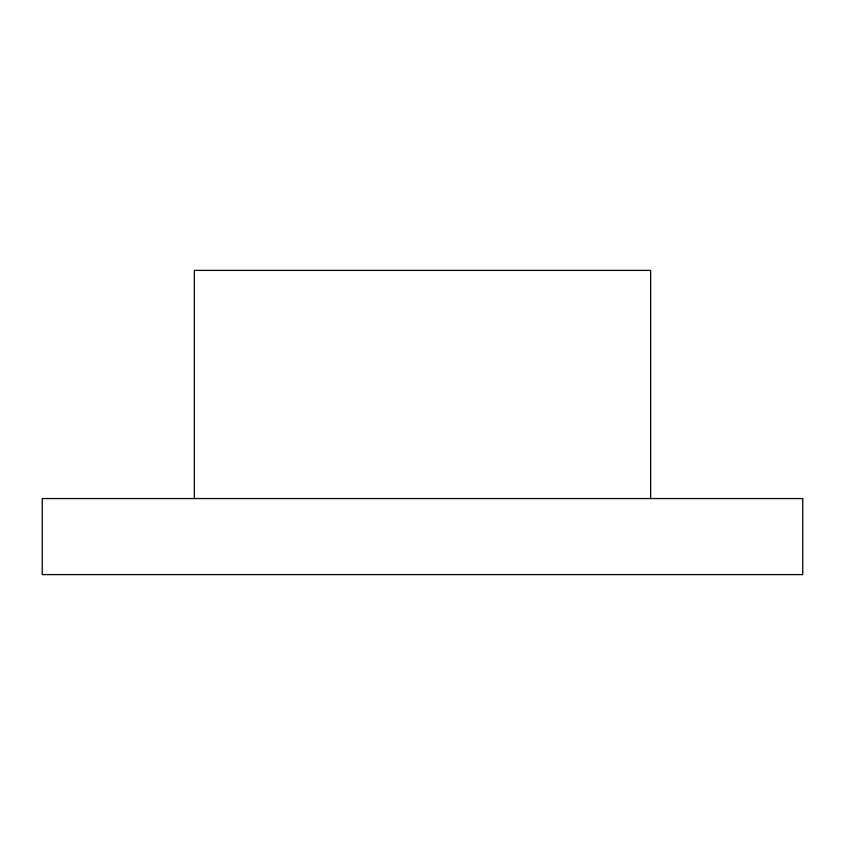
<?xml version="1.0" encoding="UTF-8"?>
<svg xmlns="http://www.w3.org/2000/svg" width="845" height="845" viewBox="0 0 845 845"><rect width="100%" height="100%" fill="white"/><g stroke="black" fill="none" stroke-linecap="round" stroke-linejoin="round"><path stroke-width="1.27" d="M650.65 498.55L650.65 270.4L194.35 270.4L194.35 498.55M802.75 498.55L42.25 498.55L42.25 574.6L802.75 574.6L802.75 498.55"/></g></svg>
